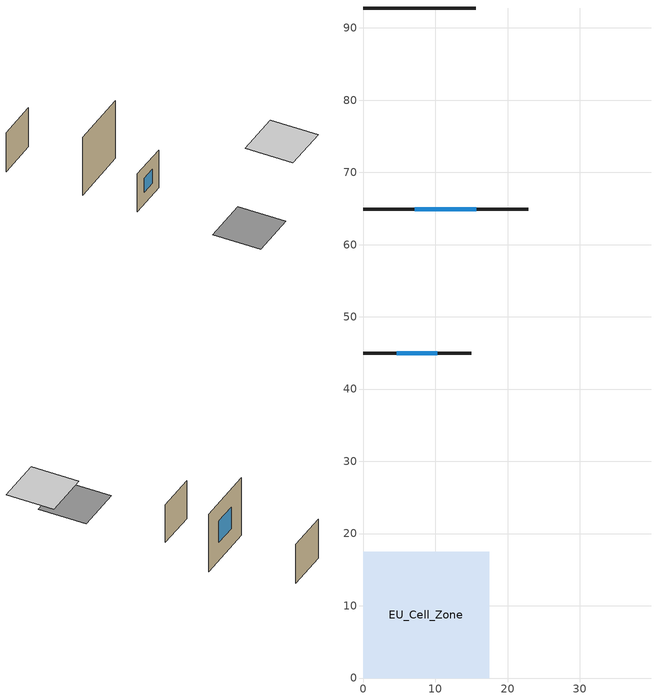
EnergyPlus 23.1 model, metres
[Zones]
EU_Cell_Zone
 floor othersidecoefficients (EU_IT.MidClim.MFH-AB.08.Gen.ReEx.001.001_floor_1_Construction): 0,0 17.46,0 17.46,17.46 0,17.46 z0
 wall outside (EU_IT.MidClim.MFH-AB.08.Gen.ReEx.001.001_wall_1_north_1_Construction): 0,44.93 14.97,44.93 z0:14.97
 wall outside (EU_IT.MidClim.MFH-AB.08.Gen.ReEx.001.001_wall_1_south_2_Construction): 22.87,64.9 0,64.9 z0:22.87
 wall othersidecoefficients (EU_IT.MidClim.MFH-AB.08.Gen.ReEx.001.001_wall_2_Construction): 15.57,92.76 0,92.76 z0:15.57
 window (EU_IT.MidClim.MFH-AB.08.Gen.ReEx.001.001_window_north_1_Construction): 4.69,44.93 10.28,44.93 z4.69:10.28
 window (EU_IT.MidClim.MFH-AB.08.Gen.ReEx.001.001_window_south_2_Construction): 15.7,64.9 7.17,64.9 z7.17:15.7
 ceiling othersidecoefficients (EU_IT.MidClim.MFH-AB.08.Gen.ReEx.001.001_roof_2_Construction): 22.46,0 39.93,0 39.93,17.46 22.46,17.46 z20
[Building]
EU Step8 Campaign Cell: North Axis=0; Terrain=City; Solar Distribution=FullExterior
[Site:Location]
Bologna: Latitude=44.5; Longitude=11.25; Time Zone=1; Elevation=37
[SizingPeriod:WeatherFileDays]
AnnualSizingPeriod: Begin Month=1; Begin Day of Month=1; End Month=12; End Day of Month=31; Use Weather File Daylight Saving Period=No; Use Weather File Rain and Snow Indicators=No
[MATERIAL]
EU_InternalMass_Material: Roughness=MediumRough; Thickness=0.1; Conductivity=1; Density=1800; Specific Heat=900; Thermal Absorptance=0.9; Solar Absorptance=0.7; Visible Absorptance=0.7
[MATERIAL:NOMASS] Roughness=MediumRough; Thermal Absorptance=0.9; Solar Absorptance=0.7; Visible Absorptance=0.7
Name | Thermal Resistance
EU_IT.MidClim.MFH-AB.08.Gen.ReEx.001.001_floor_1_NoMass | 3.13755
EU_IT.MidClim.MFH-AB.08.Gen.ReEx.001.001_roof_2_NoMass | 3.45131
EU_IT.MidClim.MFH-AB.08.Gen.ReEx.001.001_wall_1_north_1_NoMass; EU_IT.MidClim.MFH-AB.08.Gen.ReEx.001.001_wall_1_south_2_NoMass; EU_IT.MidClim.MFH-AB.08.Gen.ReEx.001.001_wall_2_NoMass | 2.46522
[WINDOWMATERIAL:SIMPLEGLAZINGSYSTEM] UFactor=1.93164; Solar Heat Gain Coefficient=0.67; Visible Transmittance=0.67
EU_IT.MidClim.MFH-AB.08.Gen.ReEx.001.001_window_north_1_SimpleGlazing; EU_IT.MidClim.MFH-AB.08.Gen.ReEx.001.001_window_south_2_SimpleGlazing
[CONSTRUCTION]
EU_IT.MidClim.MFH-AB.08.Gen.ReEx.001.001_floor_1_Construction: EU_IT.MidClim.MFH-AB.08.Gen.ReEx.001.001_floor_1_NoMass
EU_IT.MidClim.MFH-AB.08.Gen.ReEx.001.001_roof_2_Construction: EU_IT.MidClim.MFH-AB.08.Gen.ReEx.001.001_roof_2_NoMass
EU_IT.MidClim.MFH-AB.08.Gen.ReEx.001.001_wall_1_north_1_Construction: EU_IT.MidClim.MFH-AB.08.Gen.ReEx.001.001_wall_1_north_1_NoMass
EU_IT.MidClim.MFH-AB.08.Gen.ReEx.001.001_window_north_1_Construction: EU_IT.MidClim.MFH-AB.08.Gen.ReEx.001.001_window_north_1_SimpleGlazing
EU_IT.MidClim.MFH-AB.08.Gen.ReEx.001.001_wall_1_south_2_Construction: EU_IT.MidClim.MFH-AB.08.Gen.ReEx.001.001_wall_1_south_2_NoMass
EU_IT.MidClim.MFH-AB.08.Gen.ReEx.001.001_window_south_2_Construction: EU_IT.MidClim.MFH-AB.08.Gen.ReEx.001.001_window_south_2_SimpleGlazing
EU_IT.MidClim.MFH-AB.08.Gen.ReEx.001.001_wall_2_Construction: EU_IT.MidClim.MFH-AB.08.Gen.ReEx.001.001_wall_2_NoMass
EU_InternalMass_Construction: EU_InternalMass_Material
[ZONE]
EU_Cell_Zone: Type=1; Multiplier=1; Ceiling Height=1.18921; Volume=2959; Floor Area=829.4; Part of Total Floor Area=Yes
[INTERNALMASS]
EU_Cell_Zone_EU_InternalMass: Construction=EU_InternalMass_Construction; Zone or ZoneList=EU_Cell_Zone; Surface Area=829.4
[SURFACEPROPERTY:OTHERSIDECOEFFICIENTS] Combined ConvectiveRadiative Film Coefficient=0; Constant Temperature=0; Constant Temperature Coefficient=0; Ground Temperature Coefficient=0; Wind Speed Coefficient=0; Sinusoidal Variation of Constant Temperature Coefficient=No; Period of Sinusoidal Variation=24; Previous Other Side Temperature Coefficient=0
Name | External DryBulb Temperature Coefficient | Zone Air Temperature Coefficient
EU_IT.MidClim.MFH-AB.08.Gen.ReEx.001.001_floor_1_b0.454959 | 0.454959 | 0.545041
EU_IT.MidClim.MFH-AB.08.Gen.ReEx.001.001_roof_2_b0.917431 | 0.917431 | 0.0825688
EU_IT.MidClim.MFH-AB.08.Gen.ReEx.001.001_wall_1_north_1_b1; EU_IT.MidClim.MFH-AB.08.Gen.ReEx.001.001_wall_1_south_2_b1 | 1 | 0
EU_IT.MidClim.MFH-AB.08.Gen.ReEx.001.001_wall_2_b0.888099 | 0.888099 | 0.1119
[OTHEREQUIPMENT]
EU_Step8_InternalGain_it__IT.MidClim.MFH-AB.08.Gen.ReEx.001.001__f100_f100: Fuel Type=Electricity; Zone or ZoneList or Space or SpaceList=EU_Cell_Zone; Schedule=EU_Step8_GainSchedule_it__IT.MidClim.MFH-AB.08.Gen.ReEx.001.001__f100_f100; Design Level Calculation Method=Watts/Area; Power per Zone Floor Area=1; Fraction Latent=0; Fraction Radiant=0; Fraction Lost=0; Carbon Dioxide Generation Rate=0; EndUse Subcategory=EU_Step8_InternalGains
[ZONEVENTILATION:DESIGNFLOWRATE]
EU_ConstantAir_EU_Cell_Zone: Zone or ZoneList or Space or SpaceList=EU_Cell_Zone; Schedule=EU_AlwaysOn; Design Flow Rate Calculation Method=AirChanges/Hour; Air Changes per Hour=0.434618; Ventilation Type=Natural; Fan Pressure Rise=0; Fan Total Efficiency=1; Constant Term Coefficient=1; Temperature Term Coefficient=0; Velocity Term Coefficient=0; Velocity Squared Term Coefficient=0; Minimum Indoor Temperature=-100; Maximum Indoor Temperature=100; Delta Temperature=-100; Minimum Outdoor Temperature=-100; Maximum Outdoor Temperature=100; Maximum Wind Speed=40
[HVACTEMPLATE:THERMOSTAT]
EU_HeatOnly_EU_Cell_Zone: Constant Heating Setpoint=20; Constant Cooling Setpoint=50
[HVACTEMPLATE:ZONE:IDEALLOADSAIRSYSTEM]
EU_Cell_Zone: Template Thermostat=EU_HeatOnly_EU_Cell_Zone; System Availability Schedule=EU_AlwaysOn; Maximum Heating Supply Air Temperature=50; Minimum Cooling Supply Air Temperature=13; Maximum Heating Supply Air Humidity Ratio=0.0156; Minimum Cooling Supply Air Humidity Ratio=0.0077; Heating Limit=NoLimit; Cooling Limit=NoLimit; Heating Availability Schedule=EU_AlwaysOn; Cooling Availability Schedule=EU_CoolingOff; Dehumidification Control Type=ConstantSensibleHeatRatio; Cooling Sensible Heat Ratio=0.7; Dehumidification Setpoint=60; Humidification Control Type=None; Humidification Setpoint=30; Outdoor Air Method=None; Outdoor Air Flow Rate per Person=0.00944; Outdoor Air Flow Rate per Zone Floor Area=0; Outdoor Air Flow Rate per Zone=0; Demand Controlled Ventilation Type=None; Outdoor Air Economizer Type=NoEconomizer; Heat Recovery Type=None; Sensible Heat Recovery Effectiveness=0.7; Latent Heat Recovery Effectiveness=0.65
[SIZING:ZONE]
EU_Cell_Zone: Zone Cooling Design Supply Air Temperature Input Method=SupplyAirTemperature; Zone Cooling Design Supply Air Temperature=13; Zone Heating Design Supply Air Temperature Input Method=SupplyAirTemperature; Zone Heating Design Supply Air Temperature=50; Zone Cooling Design Supply Air Humidity Ratio=0.008; Zone Heating Design Supply Air Humidity Ratio=0.008; Cooling Design Air Flow Method=DesignDay; Cooling Design Air Flow Rate=0; Cooling Minimum Air Flow per Zone Floor Area=0.000762; Cooling Minimum Air Flow=0; Cooling Minimum Air Flow Fraction=0.2; Heating Design Air Flow Method=DesignDay; Heating Design Air Flow Rate=0; Heating Maximum Air Flow per Zone Floor Area=0.002032; Heating Maximum Air Flow=0.141576; Heating Maximum Air Flow Fraction=0.3; Account for Dedicated Outdoor Air System=No; Dedicated Outdoor Air System Control Strategy=NeutralSupplyAir; Dedicated Outdoor Air Low Setpoint Temperature for Design=autosize; Dedicated Outdoor Air High Setpoint Temperature for Design=autosize; Zone Load Sizing Method=Sensible Load Only No Latent Load; Zone Latent Cooling Design Supply Air Humidity Ratio Input Method=HumidityRatioDifference; Zone Cooling Design Supply Air Humidity Ratio Difference=0.005; Zone Latent Heating Design Supply Air Humidity Ratio Input Method=HumidityRatioDifference; Zone Humidification Design Supply Air Humidity Ratio Difference=0.005
[SCHEDULE:CONSTANT]
Name | Hourly Value
EU_AlwaysOn | 1
EU_CoolingOff | 0
[SCHEDULE:FILE]
EU_Step8_GainSchedule_it__IT.MidClim.MFH-AB.08.Gen.ReEx.001.001__f100_f100: File=C:\Users\o_iseri\Desktop\OpenUBEM\openubem\outputs\eu_certified_rerun_2026-08-28\rep1\schedules\it__IT.MidClim.MFH-AB.08.Gen.ReEx.001.001__f100.csv; Column Number=1; Rows to Skip at Top=0; Number of Hours of Data=8760; Column Separator=Comma; Interpolate to Timestep=No; Minutes per Item=60; Adjust Schedule for Daylight Savings=Yes
